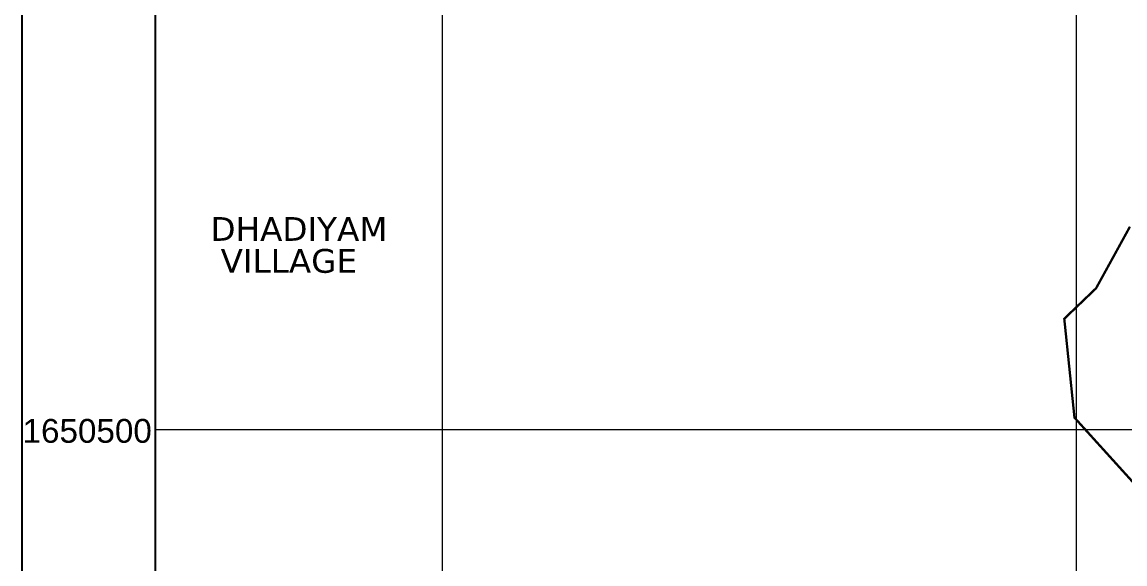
# Model space of a CAD drawing. Header units: feet. Extents: x 199174 to 214517, y 1645895 to 1656921.
# Drawn here: x 199174 to 202654, y 1650076 to 1651784 of the extents above; entities that cross this region are included whole.
import ezdxf

# ---------------------------------------------------------------- set-up
doc = ezdxf.new("R2010")
doc.units = ezdxf.units.FT
doc.header["$MEASUREMENT"] = 0
doc.linetypes.add('PHANTOM2', pattern=[1.25, 0.625, -0.125, 0.125, -0.125, 0.125, -0.125])
doc.layers.add('APSPCL LAND', color=7, linetype='Continuous', true_color=0xd7ecd5)
for name, color, linetype in [('GRID', 7, 'Continuous'), ('VILLAGE BOUNDARY', 6, 'Continuous'), ('VILLAGE NAMES', 6, 'Continuous')]:
    doc.layers.add(name, color=color, linetype=linetype)
doc.styles.get("Standard").update_dxf_attribs({"font": 'arial.ttf'})
doc.styles.add('STYLE1', font='verdana.ttf')

msp = doc.modelspace()

# ---------------------------------------------------------------- linework, layer by layer
at = {"layer": 'APSPCL LAND', "color": 1}
for points in [[(199174.1, 1656920.6), (214431.1, 1656920.6), (214431.1, 1645894.6), (199174.1, 1645894.6)], [(199594.7, 1656500), (211153, 1656500), (211153, 1648146.9), (199594.7, 1648146.9)]]:
    msp.add_lwpolyline(points, close=True, dxfattribs=at)
at = {"layer": 'GRID', "color": 254, "lineweight": 0}
for p, q in [((200500, 1656500), (200500, 1649164.6)), ((202500, 1656500), (202500, 1649164.6)), ((199594.7, 1650500), (211153, 1650500))]:
    msp.add_line(p, q, dxfattribs=at)
at = {"layer": 'VILLAGE BOUNDARY', "linetype": 'PHANTOM2', "ltscale": 50, "const_width": 7.32}
msp.add_lwpolyline([(202785.6, 1650216.7), (202494.9, 1650537.2), (202462.7, 1650848.9), (202563, 1650944.8), (202669.9, 1651139)], dxfattribs=at)

# ---------------------------------------------------------------- texts
at = {"layer": 'GRID', "color": 242, "linetype": 'Continuous', "lineweight": 0}
msp.add_text('1650500', height=75, dxfattribs=at).set_placement((199175.7, 1650458))
at = {"layer": 'VILLAGE NAMES', "color": 1, "linetype": 'Continuous', "style": 'STYLE1'}
for s, p in [('DHADIYAM', (199768.6, 1651094.3, -503)), ('VILLAGE', (199800.7, 1650993.8, -798))]:
    msp.add_text(s, height=75, dxfattribs=at).set_placement(p)

doc.saveas('drawing.dxf')
